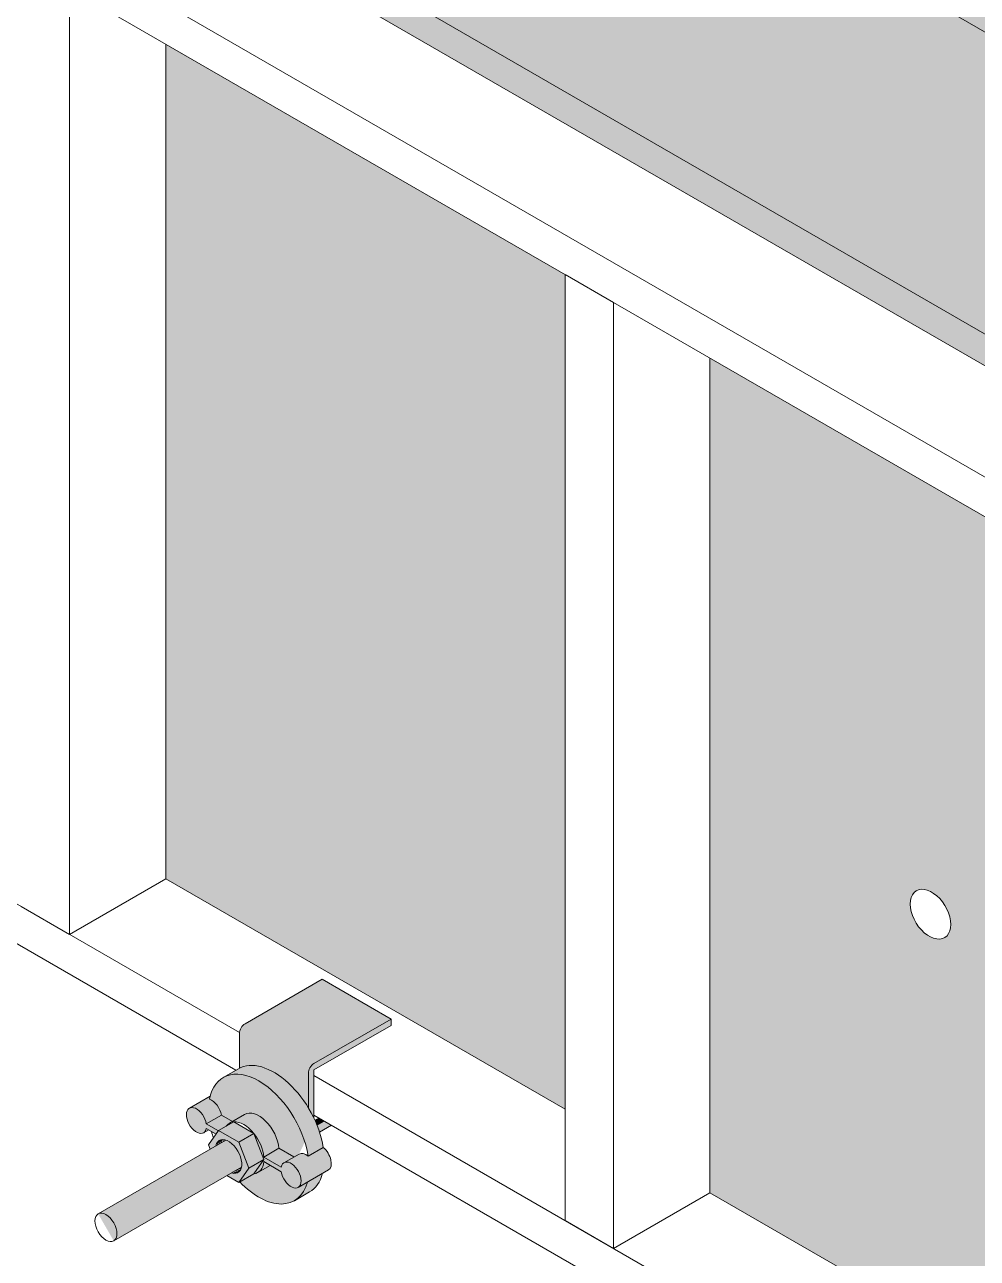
# Model space of a CAD drawing. Extents: x -23436 to 4767, y -4638 to 9755.
# Drawn here: x -15761.6 to -15683.9, y 8276.8 to 8377.3 of the extents above; entities that cross this region are included whole.
import ezdxf

# ---------------------------------------------------------------- set-up
doc = ezdxf.new("R2010")
doc.units = 0
doc.layers.get('0').update_dxf_attribs({"lineweight": 13})
for name, color, linetype, lineweight in [('Demarcação 1', 252, 'Continuous', 9), ('Demarcação 2', 254, 'Continuous', 9), ('Madeira', 100, 'Continuous', 13)]:
    doc.layers.add(name, color=color, linetype=linetype, lineweight=lineweight)

msp = doc.modelspace()

# ---------------------------------------------------------------- hatches: boundary and pattern name
at = {"layer": 'Demarcação 1'}
h = msp.add_hatch(color=256, dxfattribs=at)
h.dxf.hatch_style = 1
h.paths.add_polyline_path([(-15772.53002630143, 8430.848973996595), (-15774.77523175305, 8429.552704024689), (-15576.63585064733, 8315.15687900621), (-15574.39064519542, 8316.453148978027)])
h = msp.add_hatch(color=256, dxfattribs=at)
h.dxf.hatch_style = 1
h.paths.add_polyline_path([(-15617.04954877645, 8311.268069090534), (-15600.21050788915, 8301.546044301438), (-15597.96530243776, 8302.84231427339), (-15796.10468354324, 8417.238139291825), (-15798.34988899504, 8415.94186931992)])
h = msp.add_hatch(color=256, dxfattribs=at)
h.dxf.hatch_style = 1
h.set_gradient(color1=(132, 132, 132), tint=1, name='SPHERICAL')
edge = h.paths.add_edge_path()
edge.add_line((-15731.72341721823, 8296.263744165895), (-15737.33643084722, 8299.50441909572))
edge.add_line((-15737.33643084722, 8299.504419095721), (-15743.62300611169, 8295.874863174462))
edge.add_ellipse((-15743.62300611169, 8295.356355185759), major_axis=(-0.3175200000000008, -0.5499607724192708), ratio=0.577350269189626, start_angle=224.9999999998697, end_angle=314.9999999999998)
edge.add_line((-15744.07204720225, 8295.097101191372), (-15744.07204720225, 8292.264354060979))
edge.add_ellipse((-15741.2655403874, 8287.189854362841), major_axis=(-2.900423076923077, 5.023680132676035), ratio=0.577350269189626, start_angle=271.82644889274303, end_angle=358.17355110726766, ccw=False)
edge.add_line((-15738.45903357285, 8289.023679131154), (-15738.45903357285, 8291.966847722499))
edge.add_ellipse((-15738.00999248259, 8292.11568025592), major_axis=(0.3175200000000008, 0.5499607724192708), ratio=0.577350269189626, start_angle=44.9999999999348, end_angle=134.9999999999675, ccw=False)
edge.add_line((-15738.00999248259, 8292.634188244738), (-15731.72341721817, 8296.263744165983))
h = msp.add_hatch(color=256, dxfattribs=at)
h.dxf.hatch_style = 1
h.set_gradient(color1=(132, 132, 132), tint=1, name='SPHERICAL')
edge = h.paths.add_edge_path()
edge.add_line((-15731.72341721823, 8295.745236177327), (-15731.72341721823, 8296.263744165897))
edge.add_line((-15731.72341721823, 8296.263744165895), (-15738.00999248259, 8292.634188244723))
edge.add_ellipse((-15738.00999248259, 8292.11568025592), major_axis=(0.3175200000000008, 0.5499607724192708), ratio=0.577350269189626, start_angle=44.99999999993487, end_angle=134.9999999999675)
edge.add_line((-15738.45903357285, 8291.856426261564), (-15738.45903357285, 8289.023679131156))
edge.add_ellipse((-15741.2655403874, 8287.189854362841), major_axis=(-2.900423076923077, 5.023680132676035), ratio=0.577350269189626, start_angle=262.4688479150752, end_angle=271.82644889274303, ccw=False)
edge.add_line((-15738.00999248259, 8288.191539446949), (-15738.00999248259, 8292.115680256067))
edge.add_line((-15738.00999248259, 8292.11568025592), (-15731.72341721817, 8295.745236177238))
h = msp.add_hatch(color=256, dxfattribs=at)
h.dxf.hatch_style = 1
h.set_gradient(color1=(132, 132, 132), tint=1, name='SPHERICAL')
edge = h.paths.add_edge_path()
edge.add_ellipse((-15742.49608568321, 8286.47939870516), major_axis=(2.900423076923077, -5.023680132676035), ratio=0.577350269189626, start_angle=56.29308563726577, end_angle=180.0000000000022)
edge.add_ellipse((-15742.49608568321, 8286.47939870516), major_axis=(2.900423076923077, -5.023680132676035), ratio=0.577350269189626, start_angle=180.0000000000022, end_angle=210.153771802942)
edge.add_ellipse((-15742.49608568321, 8286.47939870516), major_axis=(2.900423076923077, -5.023680132676035), ratio=0.577350269189626, start_angle=210.153771802942, end_angle=213.7069143627306)
edge.add_ellipse((-15746.35179427613, 8288.705493099224), major_axis=(0.580084615384616, -1.004736026535201), ratio=0.5773502691896261, start_angle=56.536959032804816, end_angle=146.7236510024918, ccw=False)
edge.add_line((-15745.54800545463, 8288.430880248961), (-15744.65235143863, 8287.913774161592))
edge.add_line((-15744.65235143863, 8287.913774161594), (-15743.52135249807, 8288.566756704322))
edge.add_ellipse((-15742.49608568321, 8286.47939870516), major_axis=(1.160169230769228, -2.009472053070409), ratio=0.5773502691896264, start_angle=50.739170477262576, end_angle=180, ccw=False)
edge.add_line((-15740.86358287003, 8285.72632760848), (-15739.63647361494, 8285.017855749882))
edge.add_line((-15739.63647361494, 8285.01785574997), (-15739.09046881359, 8285.333091768838))
edge.add_ellipse((-15738.64037709041, 8284.25330431117), major_axis=(0.580084615384616, -1.004736026535201), ratio=0.5773502691896261, start_angle=123.276348997522, end_angle=180, ccw=False)
h = msp.add_hatch(color=256, dxfattribs=at)
h.dxf.hatch_style = 1
h.set_gradient(color1=(132, 132, 132), tint=1, name='SPHERICAL')
edge = h.paths.add_edge_path()
edge.add_ellipse((-15741.2655403874, 8287.189854362841), major_axis=(-2.900423076923077, 5.023680132676035), ratio=0.577350269189626, start_angle=271.826448892743, end_angle=358.1735511072677)
edge.add_ellipse((-15741.2655403874, 8287.189854362841), major_axis=(-2.900423076923077, 5.023680132676035), ratio=0.577350269189626, start_angle=358.1735511072677, end_angle=360.0000000000026)
edge.add_line((-15744.16596346451, 8292.213534495495), (-15745.39650876026, 8291.503078837944))
edge.add_ellipse((-15742.49608568321, 8286.47939870516), major_axis=(2.900423076923077, -5.023680132676035), ratio=0.577350269189626, start_angle=56.29308563726602, end_angle=180.0000000000024, ccw=False)
edge.add_line((-15738.47368620276, 8285.084578423404), (-15737.24314090701, 8285.795034081028))
edge.add_ellipse((-15741.2655403874, 8287.189854362841), major_axis=(-2.900423076923077, 5.023680132676035), ratio=0.577350269189626, start_angle=236.2930856372657, end_angle=249.994809911856)
edge.add_ellipse((-15741.2655403874, 8287.189854362841), major_axis=(-2.900423076923077, 5.023680132676035), ratio=0.577350269189626, start_angle=249.994809911856, end_angle=256.001000546177)
edge.add_ellipse((-15741.2655403874, 8287.189854362841), major_axis=(-2.900423076923077, 5.023680132676035), ratio=0.577350269189626, start_angle=256.001000546177, end_angle=260.5320794259401)
edge.add_ellipse((-15741.2655403874, 8287.189854362841), major_axis=(-2.900423076923077, 5.023680132676035), ratio=0.577350269189626, start_angle=260.5320794259401, end_angle=262.4688479150752)
edge.add_ellipse((-15741.2655403874, 8287.189854362841), major_axis=(-2.900423076923077, 5.023680132676035), ratio=0.577350269189626, start_angle=262.4688479150752, end_angle=271.826448892743)
h = msp.add_hatch(color=256, dxfattribs=at)
h.dxf.hatch_style = 1
h.set_gradient(color1=(132, 132, 132), tint=1, name='SPHERICAL')
edge = h.paths.add_edge_path()
edge.add_ellipse((-15746.35179427613, 8288.705493099224), major_axis=(0.580084615384616, -1.004736026535201), ratio=0.5773502691896261, start_angle=56.53695903280461, end_angle=146.7236510024917)
edge.add_ellipse((-15742.49608568321, 8286.47939870516), major_axis=(2.900423076923077, -5.023680132676035), ratio=0.577350269189626, start_angle=210.1537718029421, end_angle=213.7069143627307, ccw=False)
edge.add_line((-15746.46097223994, 8289.982107207841), (-15748.16242418686, 8288.999773468116))
edge.add_ellipse((-15747.58233957171, 8287.995037441557), major_axis=(0.580084615384616, -1.004736026535201), ratio=0.5773502691896261, start_angle=56.53695903281192, end_angle=180.0000000000038, ccw=False)
edge.add_line((-15746.77855075044, 8287.720424591338), (-15745.54800545469, 8288.430880248976))
h = msp.add_hatch(color=256, dxfattribs=at)
h.dxf.hatch_style = 1
h.set_gradient(color1=(132, 132, 132), tint=1, name='SPHERICAL')
edge = h.paths.add_edge_path()
edge.add_ellipse((-15747.58233957171, 8287.995037441557), major_axis=(0.580084615384616, -1.004736026535201), ratio=0.5773502691896261, start_angle=56.53695903281174, end_angle=180.0000000000032)
edge.add_ellipse((-15747.58233957171, 8287.995037441557), major_axis=(0.580084615384616, -1.004736026535201), ratio=0.5773502691896261, start_angle=180.0000000000032, end_angle=360.0000000000787)
edge.add_ellipse((-15747.58233957171, 8287.995037441557), major_axis=(0.580084615384616, -1.004736026535201), ratio=0.5773502691896261, start_angle=360.0000000000787, end_angle=393.4630409671884)
edge.add_line((-15746.77855075044, 8287.341514907173), (-15745.98217509836, 8286.881727210224))
edge.add_line((-15745.9821750983, 8286.881727210166), (-15745.79272025664, 8287.151255090219))
edge.add_line((-15745.79272025664, 8287.151255090219), (-15746.77855075044, 8287.720424591324))
h = msp.add_hatch(color=256, dxfattribs=at)
h.dxf.hatch_style = 1
h.set_gradient(color1=(132, 132, 132), tint=1, name='SPHERICAL')
edge = h.paths.add_edge_path()
edge.add_ellipse((-15742.49608568321, 8286.47939870516), major_axis=(1.160169230769228, -2.009472053070409), ratio=0.5773502691896264, start_angle=50.73917047726241, end_angle=180)
edge.add_line((-15743.65625491393, 8288.488870758207), (-15744.88680020951, 8287.77841510054))
edge.add_ellipse((-15743.72663097902, 8285.768943047537), major_axis=(1.160169230769228, -2.009472053070409), ratio=0.5773502691896264, start_angle=165.000000000028, end_angle=179.9999999999906, ccw=False)
edge.add_ellipse((-15743.72663097902, 8285.768943047537), major_axis=(1.160169230769228, -2.009472053070409), ratio=0.5773502691896264, start_angle=104.9999999999738, end_angle=165.000000000028, ccw=False)
edge.add_ellipse((-15743.72663097902, 8285.768943047537), major_axis=(1.160169230769228, -2.009472053070409), ratio=0.5773502691896264, start_angle=50.739170477262576, end_angle=104.9999999999738, ccw=False)
edge.add_line((-15742.09412816573, 8285.0158719509), (-15740.86358287003, 8285.72632760848))
h = msp.add_hatch(color=256, dxfattribs=at)
h.dxf.hatch_style = 1
h.set_gradient(color1=(132, 132, 132), tint=1, name='SPHERICAL')
edge = h.paths.add_edge_path()
edge.add_line((-15745.54800545463, 8288.430880248961), (-15746.77855075044, 8287.720424591324))
edge.add_line((-15746.77855075044, 8287.720424591338), (-15745.7927202567, 8287.151255090233))
edge.add_line((-15745.79272025664, 8287.151255090219), (-15745.77753980467, 8287.172851555726))
edge.add_line((-15745.77753980468, 8287.172851555726), (-15745.14754229451, 8287.536580788197))
edge.add_ellipse((-15743.72663097902, 8285.768943047537), major_axis=(1.160169230769228, -2.009472053070409), ratio=0.5773502691896264, start_angle=179.9999999999906, end_angle=194.9999999998853, ccw=False)
edge.add_line((-15744.88680020962, 8287.778415100613), (-15744.65235143863, 8287.913774161592))
edge.add_line((-15744.65235143863, 8287.913774161594), (-15745.54800545463, 8288.430880248963))
h = msp.add_hatch(color=256, dxfattribs=at)
h.dxf.hatch_style = 1
h.set_gradient(color1=(132, 132, 132), tint=1, name='SPHERICAL')
h.paths.add_polyline_path([(-15744.54699450916, 8287.883307213424), (-15745.77753980468, 8287.172851555726), (-15744.13681274394, 8286.225577345564), (-15742.9062674482, 8286.936033003143)])
h = msp.add_hatch(color=256, dxfattribs=at)
h.dxf.hatch_style = 1
h.set_gradient(color1=(132, 132, 132), tint=1, name='SPHERICAL')
edge = h.paths.add_edge_path()
edge.add_line((-15737.16804043824, 8287.935209596682), (-15737.61708152898, 8288.194463590953))
edge.add_line((-15737.61708152875, 8288.194463591055), (-15737.92752113401, 8288.015231201389))
edge.add_ellipse((-15741.2655403874, 8287.189854362841), major_axis=(-2.900423076923077, 5.023680132676035), ratio=0.577350269189626, start_angle=256.0010005461773, end_angle=260.5320794259402, ccw=False)
edge.add_line((-15737.74963331523, 8287.599426792696), (-15737.16804043824, 8287.935209596699))
h = msp.add_hatch(color=256, dxfattribs=at)
h.dxf.hatch_style = 1
h.set_gradient(color1=(132, 132, 132), tint=1, name='SPHERICAL')
edge = h.paths.add_edge_path()
edge.add_line((-15736.58679384573, 8287.599626719946), (-15737.16804043824, 8287.935209596699))
edge.add_line((-15737.16804043824, 8287.935209596682), (-15737.74963331523, 8287.59942679268))
edge.add_ellipse((-15741.2655403874, 8287.189854362841), major_axis=(-2.900423076923077, 5.023680132676035), ratio=0.577350269189626, start_angle=249.99480991185618, end_angle=256.0010005461773, ccw=False)
edge.add_line((-15737.54787409612, 8287.044746778667), (-15736.58679384573, 8287.599626719932))
h = msp.add_hatch(color=256, dxfattribs=at)
h.dxf.hatch_style = 1
h.set_gradient(color1=(132, 132, 132), tint=1, name='SPHERICAL')
edge = h.paths.add_edge_path()
edge.add_line((-15743.31644921364, 8284.111213179576), (-15744.13681274394, 8286.225577345564))
edge.add_line((-15744.13681274394, 8286.225577345564), (-15745.77753980467, 8287.172851555728))
edge.add_line((-15745.77753980468, 8287.172851555726), (-15745.79272025659, 8287.151255090219))
edge.add_line((-15745.79272025664, 8287.151255090219), (-15745.98217509842, 8286.881727210166))
edge.add_line((-15745.9821750983, 8286.881727210166), (-15746.59790333521, 8286.005761600049))
edge.add_line((-15746.59790333521, 8286.00576160005), (-15746.46223709521, 8285.656102179704))
edge.add_line((-15746.46223709521, 8285.656102179515), (-15745.99891775042, 8285.923599728145))
edge.add_ellipse((-15744.95717627437, 8285.058487389857), major_axis=(-0.7541100000000018, 1.306156834495764), ratio=0.5773502691896261, start_angle=355.3200786188029, end_angle=392.6368975035609, ccw=False)
edge.add_ellipse((-15744.95717627437, 8285.058487389857), major_axis=(-0.7541100000000018, 1.306156834495764), ratio=0.5773502691896261, start_angle=349.0253361099256, end_angle=355.3200786188029, ccw=False)
edge.add_ellipse((-15744.95717627437, 8285.058487389857), major_axis=(-0.7541100000000018, 1.306156834495764), ratio=0.5773502691896261, start_angle=342.5928085264702, end_angle=349.0253361099256, ccw=False)
edge.add_ellipse((-15744.95717627437, 8285.058487389857), major_axis=(-0.7541100000000018, 1.306156834495764), ratio=0.5773502691896261, start_angle=335.92411531679977, end_angle=342.5928085264702, ccw=False)
edge.add_ellipse((-15744.95717627437, 8285.058487389857), major_axis=(-0.7541100000000018, 1.306156834495764), ratio=0.5773502691896261, start_angle=328.8867134268062, end_angle=335.92411531679977, ccw=False)
edge.add_line((-15745.18415837058, 8286.394001275308), (-15745.18551479825, 8286.39321814129))
edge.add_ellipse((-15744.95717627437, 8285.058487389857), major_axis=(-0.7541100000000018, 1.306156834495764), ratio=0.5773502691896261, start_angle=212.6368975035226, end_angle=327.36310249634704, ccw=False)
edge.add_ellipse((-15744.17783092065, 8285.508442639672), major_axis=(-0.7541100000000018, 1.306156834495764), ratio=0.5773502691896261, start_angle=147.3631024964392, end_angle=148.8867134268343, ccw=False)
edge.add_ellipse((-15744.95717627437, 8285.058487389857), major_axis=(-0.7541100000000018, 1.306156834495764), ratio=0.5773502691896261, start_angle=204.0758846831674, end_angle=211.1132865732151, ccw=False)
edge.add_ellipse((-15744.95717627437, 8285.058487389857), major_axis=(-0.7541100000000018, 1.306156834495764), ratio=0.5773502691896261, start_angle=197.407191473494, end_angle=204.0758846831674, ccw=False)
edge.add_ellipse((-15744.95717627437, 8285.058487389857), major_axis=(-0.7541100000000018, 1.306156834495764), ratio=0.5773502691896261, start_angle=190.974663889962, end_angle=197.407191473494, ccw=False)
edge.add_ellipse((-15744.95717627437, 8285.058487389857), major_axis=(-0.7541100000000018, 1.306156834495764), ratio=0.5773502691896261, start_angle=184.679921381206, end_angle=190.974663889962, ccw=False)
edge.add_ellipse((-15744.95717627437, 8285.058487389857), major_axis=(-0.7541100000000018, 1.306156834495764), ratio=0.5773502691896261, start_angle=147.3631024964392, end_angle=184.679921381206, ccw=False)
edge.add_line((-15744.72883775025, 8283.723756638334), (-15745.10800758974, 8283.504842829563))
edge.add_line((-15745.10800758946, 8283.504842829563), (-15744.13681274395, 8282.944123223766))
edge.add_line((-15744.13681274394, 8282.944123223766), (-15743.31644921364, 8284.111213179574))
h = msp.add_hatch(color=256, dxfattribs=at)
h.dxf.hatch_style = 1
h.set_gradient(color1=(132, 132, 132), tint=1, name='SPHERICAL')
h.paths.add_polyline_path([(-15742.9062674482, 8286.936033003143), (-15744.13681274394, 8286.225577345564), (-15743.31644921364, 8284.111213179576), (-15742.08590391823, 8284.821668837227)])
h = msp.add_hatch(color=256, dxfattribs=at)
h.dxf.hatch_style = 1
h.set_gradient(color1=(132, 132, 132), tint=1, name='SPHERICAL')
edge = h.paths.add_edge_path()
edge.add_ellipse((-15739.87092238581, 8283.542848653504), major_axis=(0.580084615384616, -1.004736026535201), ratio=0.5773502691896261, start_angle=360.0000000000039, end_angle=540.0000000000034)
edge.add_ellipse((-15739.87092238581, 8283.542848653504), major_axis=(0.580084615384616, -1.004736026535201), ratio=0.5773502691896261, start_angle=180.0000000000032, end_angle=213.4630409671917)
edge.add_line((-15740.67471120726, 8284.196371187783), (-15742.09412816573, 8285.015871950898))
edge.add_ellipse((-15743.72663097902, 8285.768943047537), major_axis=(1.160169230769228, -2.009472053070409), ratio=0.5773502691896264, start_angle=50.73917047726241, end_angle=104.9999999999736)
edge.add_line((-15742.9062674482, 8286.936033003143), (-15742.08590391824, 8284.821668837229))
edge.add_line((-15742.08590391823, 8284.821668837227), (-15742.90626744854, 8283.654578881564))
edge.add_ellipse((-15743.72663097902, 8285.768943047537), major_axis=(1.160169230769228, -2.009472053070409), ratio=0.5773502691896264, start_angle=345.000000000011, end_angle=360.0000000000275)
edge.add_ellipse((-15743.72663097902, 8285.768943047537), major_axis=(1.160169230769228, -2.009472053070409), ratio=0.5773502691896264, start_angle=360.0000000000275, end_angle=399.2608295227375)
edge.add_line((-15742.09412816573, 8284.636962266692), (-15740.67471120726, 8283.817461503766))
edge.add_ellipse((-15739.87092238581, 8283.542848653504), major_axis=(0.580084615384616, -1.004736026535201), ratio=0.5773502691896261, start_angle=236.5369590328082, end_angle=360.0000000000039)
h = msp.add_hatch(color=256, dxfattribs=at)
h.dxf.hatch_style = 1
h.set_gradient(color1=(132, 132, 132), tint=1, name='SPHERICAL')
edge = h.paths.add_edge_path()
edge.add_ellipse((-15744.95717627437, 8285.058487389857), major_axis=(-0.7541100000000018, 1.306156834495764), ratio=0.5773502691896261, start_angle=212.6368975035515, end_angle=327.3631024963468)
edge.add_line((-15745.1855147986, 8286.39321814129), (-15755.59633364259, 8280.382529079208))
edge.add_ellipse((-15754.96129364239, 8279.282607534356), major_axis=(0.6350400000000023, -1.099921544838537), ratio=0.5773502691896261, start_angle=0, end_angle=179.9999999999757, ccw=False)
edge.add_ellipse((-15754.96129364239, 8279.282607534356), major_axis=(0.6350400000000023, -1.099921544838537), ratio=0.5773502691896261, start_angle=179.9999999999754, end_angle=359.9999999999752)
edge.add_line((-15754.3262536426, 8278.18268598937), (-15743.91543479862, 8284.193375051625))
h = msp.add_hatch(color=256, dxfattribs=at)
h.dxf.hatch_style = 1
h.set_gradient(color1=(132, 132, 132), tint=1, name='SPHERICAL')
edge = h.paths.add_edge_path(flags=17)
edge.add_line((-15740.86358287003, 8285.72632760848), (-15742.09412816572, 8285.0158719509))
edge.add_line((-15742.09412816573, 8285.0158719509), (-15740.67471120726, 8284.196371187785))
edge.add_ellipse((-15739.87092238581, 8283.542848653504), major_axis=(0.580084615384616, -1.004736026535201), ratio=0.5773502691896261, start_angle=540.0000000000032, end_angle=573.4630409671917, ccw=False)
edge.add_line((-15740.4510070012, 8284.547584680064), (-15739.63647361488, 8285.017855749984))
edge.add_line((-15739.63647361494, 8285.01785574997), (-15740.86358287009, 8285.726327608465))
h = msp.add_hatch(color=256, dxfattribs=at)
h.dxf.hatch_style = 1
h.set_gradient(color1=(132, 132, 132), tint=1, name='SPHERICAL')
edge = h.paths.add_edge_path()
edge.add_ellipse((-15737.40983179501, 8284.963759968838), major_axis=(0.580084615384616, -1.004736026535201), ratio=0.5773502691896261, start_angle=-2.518090105059784e-11, end_angle=123.276348997522)
edge.add_line((-15737.24314090701, 8285.795034081013), (-15738.47368620276, 8285.08457842339))
edge.add_ellipse((-15738.64037709041, 8284.25330431117), major_axis=(0.580084615384616, -1.004736026535201), ratio=0.5773502691896261, start_angle=123.276348997522, end_angle=180)
edge.add_line((-15739.22046170574, 8285.258040337743), (-15740.4510070012, 8284.547584680062))
edge.add_ellipse((-15739.87092238581, 8283.542848653504), major_axis=(0.580084615384616, -1.004736026535201), ratio=0.5773502691896261, start_angle=360.0000000000037, end_angle=540.0000000000032, ccw=False)
edge.add_line((-15739.2421123738, 8282.566244247784), (-15738.53119912648, 8282.976690202566))
edge.add_line((-15738.53119912649, 8282.97669020258), (-15736.82974717939, 8283.959023942305))
h = msp.add_hatch(color=256, dxfattribs=at)
h.dxf.hatch_style = 1
h.set_gradient(color1=(132, 132, 132), tint=1, name='SPHERICAL')
h.paths.add_polyline_path([(-15742.08590391823, 8284.821668837227), (-15743.31644921364, 8284.111213179576), (-15744.13681274394, 8282.944123223766), (-15742.9062674482, 8283.654578881564)])
h = msp.add_hatch(color=256, dxfattribs=at)
h.dxf.hatch_style = 1
h.set_gradient(color1=(132, 132, 132), tint=1, name='SPHERICAL')
edge = h.paths.add_edge_path()
edge.add_line((-15741.57036522309, 8284.334567591133), (-15742.09412816573, 8284.636962266777))
edge.add_ellipse((-15743.72663097902, 8285.768943047537), major_axis=(1.160169230769228, -2.009472053070409), ratio=0.5773502691896264, start_angle=360.0000000000275, end_angle=399.26082952273765, ccw=False)
edge.add_line((-15742.56646174807, 8283.759470994448), (-15741.57036522314, 8284.33456759115))
h = msp.add_hatch(color=256, dxfattribs=at)
h.dxf.hatch_style = 1
h.set_gradient(color1=(132, 132, 132), tint=1, name='SPHERICAL')
edge = h.paths.add_edge_path()
edge.add_ellipse((-15741.2655403874, 8287.189854362841), major_axis=(-2.900423076923077, 5.023680132676035), ratio=0.577350269189626, start_angle=179.9999999999974, end_angle=210.153771802964)
edge.add_line((-15737.30065383108, 8283.687145860218), (-15738.53119912654, 8282.97669020258))
edge.add_ellipse((-15742.49608568321, 8286.47939870516), major_axis=(2.900423076923077, -5.023680132676035), ratio=0.577350269189626, start_angle=360.0000000000268, end_angle=390.1537718029655, ccw=False)
edge.add_line((-15739.59566260616, 8281.455718572448), (-15738.36511731041, 8282.166174230217))
h = msp.add_hatch(color=256, dxfattribs=at)
h.dxf.hatch_style = 1
h.set_gradient(color1=(132, 132, 132), tint=1, name='SPHERICAL')
edge = h.paths.add_edge_path()
edge.add_ellipse((-15739.87092238581, 8283.542848653504), major_axis=(0.580084615384616, -1.004736026535201), ratio=0.5773502691896261, start_angle=236.53695903280828, end_angle=360.0000000000037, ccw=False)
edge.add_line((-15740.67471120726, 8283.817461503766), (-15741.57036522332, 8284.334567591135))
edge.add_line((-15741.57036522309, 8284.334567591133), (-15742.56646174802, 8283.759470994431))
edge.add_ellipse((-15743.72663097902, 8285.768943047537), major_axis=(1.160169230769228, -2.009472053070409), ratio=0.5773502691896264, start_angle=345.0000000000109, end_angle=360.0000000000275, ccw=False)
edge.add_line((-15742.9062674482, 8283.654578881564), (-15744.05063531738, 8282.993877784254))
edge.add_ellipse((-15742.49608568321, 8286.47939870516), major_axis=(2.900423076923077, -5.023680132676035), ratio=0.577350269189626, start_angle=292.7288384360598, end_angle=360.0000000000268)
edge.add_ellipse((-15742.49608568321, 8286.47939870516), major_axis=(2.900423076923077, -5.023680132676035), ratio=0.577350269189626, start_angle=360.0000000000268, end_angle=390.1537718029654)
edge.add_line((-15738.53119912649, 8282.97669020258), (-15739.29083777031, 8282.538112626928))
h = msp.add_hatch(color=256, dxfattribs=at)
h.dxf.hatch_style = 1
h.set_gradient(color1=(132, 132, 132), tint=1, name='SPHERICAL')
edge = h.paths.add_edge_path()
edge.add_ellipse((-15754.96129364239, 8279.282607534356), major_axis=(0.6350400000000029, -1.099921544838539), ratio=0.5773502691896262, start_angle=0, end_angle=179.9999999999754)
edge.add_ellipse((-15754.96129364239, 8279.282607534356), major_axis=(0.6350400000000029, -1.099921544838539), ratio=0.5773502691896262, start_angle=179.9999999999754, end_angle=359.9999999999752)
at = {"layer": 'Demarcação 2'}
h = msp.add_hatch(color=256, dxfattribs=at)
h.dxf.hatch_style = 1
h.paths.add_polyline_path([(-15774.77523175305, 8429.552704024689), (-15774.77523175305, 8404.923574558787), (-15597.96530243776, 8302.84231427339), (-15597.96530243776, 8249.695245426172), (-15576.63585064733, 8237.380680693292), (-15576.63585064733, 8315.15687900621)])
h = msp.add_hatch(color=256, dxfattribs=at)
h.dxf.hatch_style = 1
h.paths.add_polyline_path([(-15717.52249273645, 8356.961585599398), (-15750.07797178519, 8375.757500191621), (-15750.07797178519, 8307.703326667812), (-15717.52249273645, 8288.907412075503)])
h = msp.add_hatch(color=256, dxfattribs=at)
h.dxf.hatch_style = 1
h.paths.add_polyline_path([(-15673.17968506702, 8331.360253654706), (-15705.73516411577, 8350.156168246998), (-15705.73516411577, 8282.101994723234), (-15673.17968506702, 8263.306080130928)])
h.paths.add_polyline_path([(-15688.60774056221, 8303.663972312897), (-15688.76926576787, 8303.870282889555), (-15688.91645498909, 8304.089824701492), (-15689.04724201128, 8304.319515860792), (-15689.15979087037, 8304.556132008709), (-15689.25252162774, 8304.796351571284), (-15689.324132547, 8305.036802394265), (-15689.37361836769, 8305.274109072498), (-15689.40028441701, 8305.504940342194), (-15689.4037563626, 8305.726055838992), (-15689.38398546555, 8305.934351586062), (-15689.34124926633, 8306.12690356619), (-15689.27614768732, 8306.301008772476), (-15689.18959461174, 8306.454223149027), (-15689.08280505523, 8306.58439590243), (-15688.95727810914, 8306.689699692384), (-15688.81477589648, 8306.768656284412), (-15688.65729883631, 8306.82015730104), (-15688.48705756075, 8306.843479780897), (-15688.30644188482, 8306.838296327514), (-15688.11798725613, 8306.804679705172), (-15687.92433916508, 8306.743101817883), (-15687.72821600623, 8306.654427083551), (-15687.53237091812, 8306.539900301541), (-15687.33955313683, 8306.401129177082), (-15687.15246940222, 8306.240061752127), (-15686.97374595898, 8306.05895905963), (-15686.80589169303, 8305.860363385618), (-15686.65126290962, 8305.647062577853), (-15686.51203025852, 8305.422050911096), (-15686.39014826125, 8305.188487058367), (-15686.28732787199, 8304.949649740134), (-15686.20501246558, 8304.708891711003), (-15686.14435756932, 8304.469592687841), (-15686.10621464507, 8304.2351119015), (-15686.09111913595, 8304.008740950458), (-15686.09928294944, 8303.793657584387), (-15686.13059148382, 8303.592881104072), (-15686.18460523562, 8303.409229970006), (-15686.26056597031, 8303.245282242258), (-15686.35740736591, 8303.103339387666), (-15686.47376998116, 8302.985393972245), (-15686.60802034001, 8302.893101691234), (-15686.75827386182, 8302.827758126085), (-15686.9224213166, 8302.790280557158), (-15687.09815843378, 8302.781195087337), (-15687.28301824953, 8302.800629256812), (-15687.474405737, 8302.84831025231), (-15687.66963423635, 8302.923568737264), (-15687.86596316609, 8303.025348247458), (-15688.06063649895, 8303.1522200213), (-15688.25092144844, 8303.302403058675), (-15688.43414683004, 8303.473789116477)])

# ---------------------------------------------------------------- linework, layer by layer
at = {"extrusion": (-1e-16, 0.8164965809277258, 0.577350269189626)}
for p, q in [((-15774.77523175305, 8429.552704024694), (-15576.63585064733, 8315.156879006214)), ((-15597.96530243776, 8302.842314273394), (-15796.10468354324, 8417.23813929183)), ((-15798.34988899504, 8415.941869319924), (-15600.21050788915, 8301.546044301442)), ((-15617.04954877645, 8311.268069090538), (-15798.34988899504, 8415.941869319924)), ((-15743.62300611169, 8295.87486317429), (-15737.33643084722, 8299.504419095725)), ((-15731.72341721823, 8296.2637441659), (-15737.33643084722, 8299.504419095725)), ((-15731.72341721823, 8296.2637441659), (-15738.00999248259, 8292.634188244743)), ((-15738.00999248259, 8292.115680255925), (-15731.72341721823, 8295.74523617733)), ((-15731.72341721823, 8295.74523617733), (-15731.72341721823, 8296.2637441659)), ((-15744.07204720225, 8292.264354060999), (-15744.07204720225, 8295.097101191377)), ((-15745.39650876027, 8291.503078837863), (-15744.16596346451, 8292.2135344955)), ((-15738.45903357285, 8289.02367913116), (-15738.45903357285, 8291.856426261698)), ((-15738.00999248259, 8288.191539446952), (-15738.00999248259, 8292.115680255925)), ((-15748.16242418681, 8288.999773468107), (-15746.46097223994, 8289.982107207845)), ((-15746.77855075044, 8287.720424591344), (-15745.54800545463, 8288.430880248967)), ((-15746.77855075044, 8287.720424591344), (-15745.79272025664, 8287.151255090223)), ((-15745.77753980468, 8287.172851555732), (-15744.54699450916, 8287.883307213428)), ((-15745.54800545463, 8288.430880248967), (-15744.65235143863, 8287.913774161598)), ((-15744.88680020962, 8287.778415100618), (-15743.65625491393, 8288.48887075821)), ((-15744.54699450916, 8287.883307213428), (-15742.9062674482, 8286.936033003147)), ((-15737.61708152875, 8288.19446359106), (-15737.92752113401, 8288.015231201394)), ((-15737.74963331523, 8287.5994267927), (-15737.16804043824, 8287.935209596686)), ((-15737.54787409612, 8287.04474677867), (-15736.58679384573, 8287.59962671995)), ((-15747.00225495615, 8286.990301414928), (-15746.58624304684, 8287.230486002776)), ((-15746.77855075044, 8287.341514907179), (-15745.9821750983, 8286.881727210171)), ((-15746.59790333521, 8286.005761600054), (-15745.77753980468, 8287.172851555732)), ((-15745.77753980468, 8287.172851555732), (-15744.13681274394, 8286.225577345567)), ((-15744.13681274394, 8286.225577345567), (-15742.9062674482, 8286.936033003147)), ((-15742.9062674482, 8286.936033003147), (-15742.08590391823, 8284.82166883723)), ((-15745.1855147986, 8286.393218141295), (-15755.59633364259, 8280.3825290792)), ((-15746.46223709521, 8285.656102179519), (-15746.59790333521, 8286.005761600054)), ((-15744.13681274394, 8286.225577345567), (-15743.31644921364, 8284.11121317958)), ((-15742.09412816573, 8285.015871950904), (-15740.86358287003, 8285.726327608483)), ((-15740.86358287003, 8285.726327608483), (-15739.63647361494, 8285.017855749973)), ((-15737.24314090701, 8285.795034081018), (-15738.47368620276, 8285.084578423408)), ((-15743.31644921364, 8284.11121317958), (-15742.08590391823, 8284.82166883723)), ((-15742.08590391823, 8284.82166883723), (-15742.9062674482, 8283.654578881567)), ((-15742.09412816573, 8285.015871950904), (-15740.67471120726, 8284.196371187787)), ((-15742.09412816573, 8284.636962266695), (-15740.67471120726, 8283.81746150377)), ((-15740.4510070012, 8284.547584680067), (-15739.22046170574, 8285.258040337749)), ((-15743.91543479861, 8284.193375051631), (-15754.3262536426, 8278.182685989375)), ((-15744.13681274394, 8282.94412322377), (-15745.10800758946, 8283.504842829567)), ((-15743.31644921364, 8284.11121317958), (-15744.13681274394, 8282.94412322377)), ((-15744.13681274394, 8282.94412322377), (-15742.9062674482, 8283.654578881567)), ((-15742.56646174807, 8283.759470994451), (-15741.57036522309, 8284.334567591139)), ((-15739.29083777031, 8282.538112626919), (-15736.82974717944, 8283.959023942296)), ((-15739.59566260616, 8281.455718572453), (-15738.36511731041, 8282.16617423022))]:
    msp.add_line(p, q, dxfattribs=at)
at = {"color": 1, "extrusion": (0, 0, -0.9999999999999999)}
msp.add_ellipse((-15687.74802474827, 8304.81282561486), major_axis=(-1.175144965410324, 1.899133030430304), ratio=0.6152440204897726, start_param=-1.570796326794896, end_param=4.712388980384689, dxfattribs=at)
for centre, major_axis, ratio, start_param, end_param in [((-15743.62300611169, 8295.35635518576), (-0.3175199999999995, -0.5499607724192694), 0.5773502691896258, 3.926990816984967, 5.497787143782136), ((-15741.2655403874, 8287.189854362845), (-2.900423076923066, 5.023680132676023), 0.5773502691896254, 4.124092344067211, 6.283185307179627), ((-15738.00999248259, 8292.115680255922), (0.3175199999999995, 0.5499607724192694), 0.5773502691896258, 0.7853981633963116, 2.356194490191775), ((-15742.49608568321, 8286.479398705162), (2.900423076923066, -5.023680132676023), 0.5773502691896254, 0.9824996904774184, 3.729889289907212), ((-15746.35179427613, 8288.705493099225), (0.5800846153846146, -1.004736026535199), 0.5773502691896261, 0.9867560841875896, 2.56081080054056), ((-15747.58233957171, 8287.995037441558), (0.5800846153846146, -1.004736026535199), 0.5773502691896261, 0.986756084187714, 6.867225549786768), ((-15742.49608568321, 8286.479398705162), (1.160169230769225, -2.009472053070404), 0.5773502691896258, 0.8855655845589316, 3.141592653589792), ((-15743.72663097902, 8285.768943047538), (1.160169230769225, -2.009472053070404), 0.5773502691896258, 2.879793265791125, 3.403392041386938), ((-15743.72663097902, 8285.768943047538), (1.160169230769225, -2.009472053070404), 0.5773502691896258, 1.83259571459358, 2.879793265791125), ((-15742.49608568321, 8286.479398705162), (2.900423076923066, -5.023680132676023), 0.5773502691896254, 4.273907714514356, 4.372511808277698), ((-15744.95717627437, 8285.058487389859), (-0.7541099999999946, 1.306156834495764), 0.5773502691896261, 2.571971334516736, 6.852806626252642), ((-15743.72663097902, 8285.768943047538), (1.160169230769225, -2.009472053070404), 0.5773502691896258, 0.8855655845589316, 1.83259571459358), ((-15744.83412174494, 8285.129532955656), (-0.7541099999999946, 1.306156834495764), 0.5773502691896261, 0.0816800368335862, 0.5696213190730559), ((-15744.67004903881, 8285.224260376588), (0.7541099999999946, -1.306156834495764), 0.5773502691896261, 3.333136672768707, 3.711213972662897), ((-15744.50597633268, 8285.318987797664), (-0.7541099999999946, 1.306156834495764), 0.5773502691896261, 0.3038128047376282, 0.5696213190730047), ((-15744.34190362667, 8285.413715218569), (0.7541099999999946, -1.306156834495764), 0.5773502691896261, 3.561796111641442, 3.711213972662897), ((-15744.17783092065, 8285.508442639675), (-0.7541099999999946, 1.306156834495764), 0.5773502691896261, 0.5430292918183452, 0.5696213190731072), ((-15737.40983179501, 8284.96375996884), (0.5800846153846146, -1.004736026535199), 0.5773502691896261, -4.395e-13, 2.151578179844368), ((-15743.72663097902, 8285.768943047538), (1.160169230769225, -2.009472053070404), 0.5773502691896258, 6.021385919380628, 6.968416049415553), ((-15739.87092238581, 8283.542848653506), (0.5800846153846146, -1.004736026535199), 0.5773502691896261, 4.128348737777444, 10.00881820337662), ((-15738.64037709041, 8284.253304311173), (0.5800846153846146, -1.004736026535199), 0.5773502691896261, 2.151578179844368, 3.141592653589792), ((-15744.83412174494, 8285.129532955656), (-0.7541099999999946, 1.306156834495764), 0.5773502691896261, 2.571971334516502, 3.059912616755841), ((-15744.67004903881, 8285.224260376588), (0.7541099999999946, -1.306156834495764), 0.5773502691896261, 5.713563988106526, 6.091641288000075), ((-15744.50597633268, 8285.318987797664), (-0.7541099999999946, 1.306156834495764), 0.5773502691896261, 2.571971334516736, 2.837779848851944), ((-15744.34190362667, 8285.413715218569), (0.7541099999999946, -1.306156834495764), 0.5773502691896261, 5.713563988106526, 5.862981849127713), ((-15744.17783092065, 8285.508442639675), (-0.7541099999999946, 1.306156834495764), 0.5773502691896261, 2.571971334516736, 2.598563361771502), ((-15741.2655403874, 8287.189854362845), (-2.900423076923066, 5.023680132676023), 0.5773502691896254, 3.141592653589748, 3.667875253446552), ((-15742.49608568321, 8286.479398705162), (2.900423076923066, -5.023680132676023), 0.5773502691896254, 5.109082046247772, 6.809467907036361)]:
    msp.add_ellipse(centre, major_axis=major_axis, ratio=ratio, start_param=start_param, end_param=end_param)
msp.add_ellipse((-15754.96129364239, 8279.282607534358), major_axis=(0.6350399999999995, -1.099921544838537), ratio=0.5773502691896262)
at = {"layer": 'Madeira', "extrusion": (-1e-16, 0.8164965809277258, 0.577350269189626)}
for p, q in [((-15806.20810807576, 8411.404924418295), (-15608.06872697021, 8297.009099400047)), ((-15624.90776785717, 8303.490449259143), (-15806.20810807576, 8408.164249488587)), ((-15757.93619086562, 8303.166381766305), (-15757.93619086562, 8380.294445093225)), ((-15750.07797178519, 8307.703326667817), (-15750.07797178519, 8375.757500191625)), ((-15717.52249273645, 8356.961585599403), (-15713.59338319626, 8354.693113148545)), ((-15717.52249273645, 8279.833522272438), (-15717.52249273645, 8356.961585599403)), ((-15713.59338319626, 8277.565049821551), (-15713.59338319626, 8354.693113148545)), ((-15705.73516411577, 8282.101994723238), (-15705.73516411577, 8350.156168247004)), ((-15782.91410151524, 8317.587385203411), (-15744.06890937073, 8295.16010306215)), ((-15744.37213999974, 8292.094498417426), (-15782.91410151524, 8314.346710273716)), ((-15750.07797178519, 8307.703326667817), (-15757.93619086562, 8303.166381766305)), ((-15717.52249273645, 8288.907412075507), (-15750.07797178519, 8307.703326667817)), ((-15757.93619086562, 8303.166381766305), (-15761.86530040645, 8305.434854217117)), ((-15744.37213999974, 8292.094498417426), (-15761.30399904352, 8301.870111794382)), ((-15738.00999248259, 8291.66198576582), (-15699.16480033854, 8269.234703624517)), ((-15699.46803096715, 8266.169098979952), (-15738.00999248259, 8288.421310836113)), ((-15705.73516411577, 8282.101994723238), (-15713.59338319626, 8277.565049821551)), ((-15673.17968506702, 8263.306080130931), (-15705.73516411577, 8282.101994723238)), ((-15713.59338319626, 8277.565049821551), (-15717.52249273645, 8279.833522272438))]:
    msp.add_line(p, q, dxfattribs=at)

doc.saveas('drawing.dxf')
